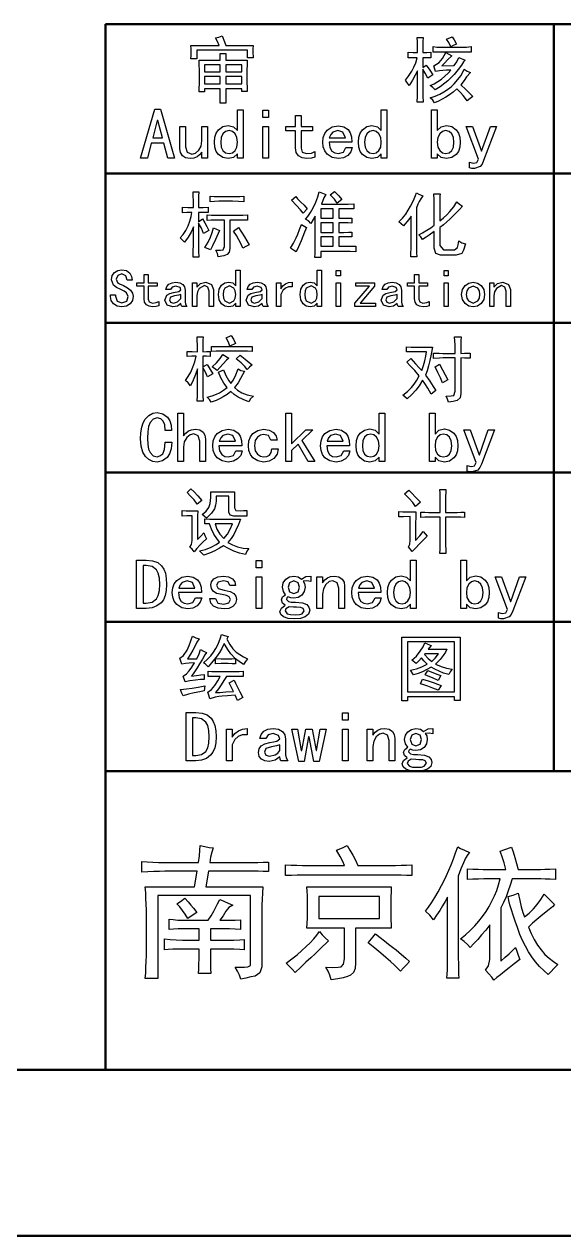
# Model space of a CAD drawing. Extents: x 0 to 1189, y 0 to 841.
# Drawn here: x 904 to 936.5, y -0.1 to 72.9 of the extents above; entities that cross this region are included whole.
import ezdxf

# ---------------------------------------------------------------- set-up
doc = ezdxf.new("R2010")
doc.units = 0

msp = doc.modelspace()

# ---------------------------------------------------------------- linework, layer by layer
at = {"color": 7, "lineweight": 50}
for p, q in [((1178.931, 72.903), (908.931, 72.903)), ((908.931, 9.903), (908.931, 72.903)), ((935.933, 72.903), (935.933, 27.903)), ((1010.933, 63.903), (908.931, 63.903)), ((1178.931, 54.903), (908.931, 54.903)), ((1010.933, 45.903), (908.931, 45.903)), ((1100.931, 36.903), (908.931, 36.903)), ((1010.933, 27.903), (908.931, 27.903)), ((1178.931, 9.903), (29.931, 9.903)), ((908.931, 9.903), (1178.931, 9.903)), ((1188.931, -0.097), (-0.069, -0.097))]:
    msp.add_line(p, q, dxfattribs=at)
at = {"color": 7, "lineweight": 25}
for points in [[(915.943, 72.201), (916.083, 71.843), (916.164, 71.621), (917.818, 71.621), (917.805, 71.425), (917.801, 71.246), (917.818, 70.888), (917.477, 70.888), (917.477, 71.332), (914.426, 71.332), (914.426, 70.82), (914.068, 70.82), (914.08, 71.021), (914.085, 71.212), (914.08, 71.417), (914.068, 71.621), (915.772, 71.621), (915.674, 71.864), (915.551, 72.082), (915.742, 72.129)], [(927.72, 71.57), (927.715, 71.847), (927.703, 72.099), (928.061, 72.099), (928.048, 71.864), (928.044, 71.57), (928.044, 71.195), (928.274, 71.2), (928.521, 71.212), (928.521, 70.871), (928.274, 70.884), (928.044, 70.888), (928.044, 70.292), (928.248, 70.445), (928.457, 70.126), (928.64, 69.849), (928.35, 69.661), (928.188, 69.947), (928.044, 70.19), (928.044, 68.928), (928.048, 68.57), (928.061, 68.212), (927.703, 68.212), (927.724, 68.579), (927.72, 68.928), (927.72, 70.104), (927.587, 69.824), (927.417, 69.529), (927.208, 69.218), (927.085, 69.41), (926.987, 69.542), (927.179, 69.768), (927.379, 70.07), (927.506, 70.313), (927.614, 70.585), (927.703, 70.888), (927.438, 70.884), (927.157, 70.871), (927.157, 71.212), (927.451, 71.2), (927.72, 71.195)], [(928.964, 71.229), (928.657, 71.212), (928.657, 71.553), (928.883, 71.528), (929.117, 71.519), (930.396, 71.519), (930.673, 71.528), (930.958, 71.553), (930.958, 71.212), (930.673, 71.225), (930.396, 71.229)], [(929.816, 72.15), (929.931, 71.954), (930.072, 71.707), (929.859, 71.613), (929.731, 71.536), (929.607, 71.796), (929.475, 71.996)], [(915.84, 70.735), (915.836, 70.923), (915.823, 71.144), (916.181, 71.144), (916.169, 70.931), (916.164, 70.735), (917.46, 70.735), (917.45, 70.468), (917.445, 70.144), (917.443, 69.763), (917.445, 69.396), (917.45, 69.089), (917.46, 68.843), (917.136, 68.843), (917.136, 69.013), (916.164, 69.013), (916.166, 68.69), (916.172, 68.4), (916.181, 68.144), (915.823, 68.144), (915.833, 68.4), (915.839, 68.69), (915.84, 69.013), (914.886, 69.013), (914.886, 68.826), (914.562, 68.826), (914.571, 69.04), (914.577, 69.341), (914.579, 69.729), (914.577, 70.129), (914.571, 70.464), (914.562, 70.735)], [(928.708, 70.394), (929.015, 70.59), (929.22, 70.839), (929.424, 71.195), (929.782, 70.991), (929.518, 70.752), (929.371, 70.586), (929.186, 70.394), (929.936, 70.411), (930.089, 70.646), (930.208, 70.906), (930.6, 70.735), (930.498, 70.637), (930.362, 70.445), (930.174, 70.185), (929.919, 69.883), (929.727, 69.679), (929.54, 69.5), (929.356, 69.346), (929.075, 69.139), (928.777, 68.945), (928.644, 69.082), (928.487, 69.218), (928.722, 69.321), (928.949, 69.449), (929.169, 69.602), (929.375, 69.771), (929.562, 69.95), (929.731, 70.138), (929.475, 70.134), (929.254, 70.121), (929.041, 70.096), (928.811, 70.053)], [(915.84, 70.036), (915.84, 70.462), (914.886, 70.462), (914.886, 70.036)], [(917.136, 70.036), (917.136, 70.462), (916.164, 70.462), (916.164, 70.036)], [(930.907, 69.985), (930.677, 69.729), (930.526, 69.516), (930.328, 69.252), (930.628, 68.975), (930.848, 68.758), (931.044, 68.553), (930.886, 68.434), (930.72, 68.281), (930.607, 68.438), (930.473, 68.604), (930.304, 68.792), (930.089, 69.013), (929.859, 68.811), (929.646, 68.647), (929.435, 68.508), (929.211, 68.383), (928.979, 68.268), (928.742, 68.161), (928.636, 68.323), (928.487, 68.468), (928.782, 68.568), (929.055, 68.688), (929.305, 68.826), (929.532, 68.978), (929.737, 69.14), (929.919, 69.312), (930.147, 69.565), (930.319, 69.798), (930.445, 70.006), (930.532, 70.19), (930.711, 70.079)], [(915.84, 69.303), (915.84, 69.746), (914.886, 69.746), (914.886, 69.303)], [(917.136, 69.303), (917.136, 69.746), (916.164, 69.746), (916.164, 69.303)], [(913.08, 64.838), (912.67, 64.838), (912.432, 65.741), (911.682, 65.741), (911.443, 64.838), (911.034, 64.838), (911.886, 67.786), (912.227, 67.786)], [(917.213, 64.838), (916.872, 64.838), (916.872, 65.093), (916.633, 64.872), (916.309, 64.804), (915.994, 64.865), (915.73, 65.051), (915.597, 65.243), (915.518, 65.49), (915.491, 65.792), (915.518, 66.095), (915.597, 66.345), (915.73, 66.542), (915.994, 66.734), (916.309, 66.798), (916.633, 66.721), (916.872, 66.491), (916.872, 67.752), (917.213, 67.752)], [(918.745, 67.292), (918.405, 67.292), (918.405, 67.735), (918.745, 67.735)], [(921.537, 64.889), (921.341, 64.829), (921.043, 64.804), (920.766, 64.846), (920.548, 64.974), (920.408, 65.179), (920.361, 65.451), (920.361, 66.474), (919.781, 66.474), (919.781, 66.747), (920.361, 66.747), (920.361, 67.411), (920.702, 67.411), (920.702, 66.747), (921.4, 66.747), (921.4, 66.474), (920.702, 66.474), (920.702, 65.434), (920.77, 65.204), (921.025, 65.11), (921.332, 65.144), (921.537, 65.23)], [(925.879, 64.838), (925.538, 64.838), (925.538, 65.093), (925.299, 64.872), (924.975, 64.804), (924.66, 64.865), (924.396, 65.051), (924.263, 65.243), (924.184, 65.49), (924.157, 65.792), (924.184, 66.095), (924.263, 66.345), (924.396, 66.542), (924.66, 66.734), (924.975, 66.798), (925.299, 66.721), (925.538, 66.491), (925.538, 67.752), (925.879, 67.752)], [(930.292, 65.792), (930.266, 65.49), (930.186, 65.243), (930.053, 65.051), (929.789, 64.865), (929.474, 64.804), (929.15, 64.872), (928.911, 65.093), (928.911, 64.838), (928.57, 64.838), (928.57, 67.752), (928.911, 67.752), (928.911, 66.491), (929.15, 66.721), (929.474, 66.798), (929.789, 66.734), (930.053, 66.542), (930.186, 66.345), (930.266, 66.095)], [(912.347, 66.065), (912.074, 67.105), (912.04, 67.105), (911.767, 66.065)], [(915.076, 64.838), (914.735, 64.838), (914.735, 65.196), (914.592, 65.029), (914.437, 64.906), (914.251, 64.829), (914.019, 64.804), (913.751, 64.846), (913.559, 64.974), (913.444, 65.166), (913.405, 65.4), (913.405, 66.747), (913.746, 66.747), (913.746, 65.519), (913.849, 65.196), (914.121, 65.076), (914.337, 65.134), (914.539, 65.306), (914.686, 65.564), (914.735, 65.877), (914.735, 66.747), (915.076, 66.747)], [(916.872, 65.792), (916.836, 66.082), (916.727, 66.304), (916.567, 66.444), (916.378, 66.491), (916.154, 66.444), (915.994, 66.304), (915.898, 66.082), (915.866, 65.792), (915.898, 65.505), (915.994, 65.289), (916.154, 65.155), (916.378, 65.11), (916.567, 65.155), (916.727, 65.289), (916.836, 65.505)], [(918.745, 64.838), (918.405, 64.838), (918.405, 66.747), (918.745, 66.747)], [(923.785, 65.485), (923.7, 65.208), (923.513, 64.991), (923.253, 64.85), (922.95, 64.804), (922.577, 64.87), (922.277, 65.068), (922.13, 65.266), (922.042, 65.507), (922.013, 65.792), (922.042, 66.077), (922.13, 66.319), (922.277, 66.517), (922.577, 66.715), (922.95, 66.781), (923.276, 66.723), (923.538, 66.551), (923.666, 66.364), (923.743, 66.111), (923.768, 65.792), (922.388, 65.792), (922.428, 65.473), (922.55, 65.264), (922.731, 65.149), (922.95, 65.11), (923.257, 65.204), (923.41, 65.485)], [(923.376, 66.065), (923.223, 66.397), (922.916, 66.491), (922.609, 66.397), (922.49, 66.267), (922.405, 66.065)], [(925.538, 65.792), (925.502, 66.082), (925.393, 66.304), (925.233, 66.444), (925.043, 66.491), (924.82, 66.444), (924.66, 66.304), (924.564, 66.082), (924.532, 65.792), (924.564, 65.505), (924.66, 65.289), (924.82, 65.155), (925.043, 65.11), (925.233, 65.155), (925.393, 65.289), (925.502, 65.505)], [(929.917, 65.792), (929.885, 66.082), (929.789, 66.304), (929.629, 66.444), (929.406, 66.491), (929.216, 66.444), (929.056, 66.304), (928.948, 66.082), (928.911, 65.792), (928.948, 65.505), (929.056, 65.289), (929.216, 65.155), (929.406, 65.11), (929.629, 65.155), (929.789, 65.289), (929.885, 65.505)], [(932.487, 66.747), (931.703, 64.684), (931.618, 64.475), (931.499, 64.326), (931.158, 64.207), (930.996, 64.215), (930.851, 64.258), (930.851, 64.599), (930.987, 64.548), (931.107, 64.531), (931.294, 64.573), (931.397, 64.769), (930.647, 66.747), (931.022, 66.747), (931.567, 65.247), (931.584, 65.247), (932.112, 66.747)], [(914.214, 62.266), (914.209, 62.535), (914.197, 62.795), (914.537, 62.795), (914.525, 62.543), (914.52, 62.266), (914.52, 61.857), (914.802, 61.861), (915.1, 61.874), (915.1, 61.55), (914.802, 61.563), (914.52, 61.567), (914.52, 60.988), (914.759, 61.175), (914.901, 60.939), (915.032, 60.706), (915.151, 60.477), (914.827, 60.289), (914.699, 60.617), (914.52, 60.92), (914.52, 59.59), (914.525, 59.232), (914.537, 58.874), (914.197, 58.874), (914.209, 59.241), (914.214, 59.59), (914.214, 60.698), (914.079, 60.384), (913.903, 60.077), (913.685, 59.778), (913.43, 60.033), (913.61, 60.243), (913.767, 60.484), (913.898, 60.758), (914.003, 61.041), (914.08, 61.311), (914.128, 61.567), (913.826, 61.559), (913.566, 61.533), (913.566, 61.874), (913.89, 61.861), (914.214, 61.857)], [(920.975, 61.158), (921.117, 61.318), (921.271, 61.549), (921.435, 61.849), (921.589, 62.177), (921.708, 62.493), (921.793, 62.795), (921.989, 62.714), (922.202, 62.641), (922.083, 62.437), (921.93, 62.062), (923.174, 62.062), (923.549, 62.066), (923.89, 62.079), (923.89, 61.772), (923.541, 61.785), (923.174, 61.789), (922.97, 61.789), (922.97, 61.209), (923.278, 61.211), (923.545, 61.217), (923.771, 61.227), (923.771, 60.92), (923.545, 60.929), (923.278, 60.935), (922.97, 60.937), (922.97, 60.357), (923.286, 60.359), (923.553, 60.365), (923.771, 60.374), (923.771, 60.084), (923.553, 60.094), (923.286, 60.1), (922.97, 60.102), (922.97, 59.522), (923.403, 59.524), (923.75, 59.53), (924.009, 59.539), (924.009, 59.198), (923.664, 59.211), (923.276, 59.215), (921.896, 59.215), (921.896, 58.857), (921.538, 58.857), (921.547, 59.09), (921.553, 59.38), (921.555, 59.727), (921.555, 61.346), (921.44, 61.141), (921.299, 60.903), (921.15, 61.052)], [(922.714, 62.829), (922.978, 62.56), (923.157, 62.334), (922.884, 62.13), (922.718, 62.356), (922.458, 62.624)], [(916.685, 62.522), (917.009, 62.526), (917.265, 62.539), (917.265, 62.198), (916.932, 62.224), (916.583, 62.232), (915.748, 62.232), (915.479, 62.224), (915.219, 62.198), (915.219, 62.539), (915.471, 62.526), (915.748, 62.522)], [(920.379, 62.522), (920.496, 62.392), (920.677, 62.207), (920.884, 61.996), (921.077, 61.789), (920.822, 61.516), (920.661, 61.725), (920.428, 61.986), (920.123, 62.3)], [(928.046, 62.573), (927.914, 62.384), (927.824, 62.224), (927.747, 62.055), (927.654, 61.84), (927.654, 59.727), (927.656, 59.406), (927.661, 59.128), (927.671, 58.891), (927.313, 58.891), (927.322, 59.111), (927.328, 59.384), (927.33, 59.709), (927.33, 61.346), (927.187, 61.146), (927.066, 60.988), (926.87, 60.749), (926.597, 60.988), (926.818, 61.216), (927.006, 61.457), (927.166, 61.7), (927.304, 61.934), (927.421, 62.162), (927.517, 62.386), (927.594, 62.586), (927.654, 62.744), (927.803, 62.658)], [(929.085, 62.692), (929.073, 62.543), (929.068, 62.266), (929.068, 61.056), (929.279, 61.24), (929.477, 61.427), (929.665, 61.619), (929.908, 61.908), (930.091, 62.198), (930.245, 62.066), (930.432, 61.942), (930.249, 61.744), (929.972, 61.457), (929.684, 61.171), (929.469, 60.979), (929.279, 60.824), (929.068, 60.647), (929.068, 59.573), (929.29, 59.3), (929.955, 59.3), (930.134, 59.445), (930.174, 59.609), (930.21, 59.846), (930.385, 59.735), (930.602, 59.675), (930.496, 59.292), (930.381, 59.096), (930.057, 58.994), (929.102, 58.994), (928.83, 59.096), (928.727, 59.403), (928.727, 60.408), (928.429, 60.187), (928.24, 60.063), (928.029, 59.931), (927.918, 60.089), (927.79, 60.221), (928.022, 60.338), (928.276, 60.485), (928.521, 60.645), (928.727, 60.8), (928.727, 62.334), (928.71, 62.692)], [(916.873, 61.397), (917.192, 61.401), (917.469, 61.414), (917.469, 61.09), (917.209, 61.103), (916.941, 61.107), (916.412, 61.107), (916.412, 59.386), (916.374, 59.16), (916.259, 59.028), (916.046, 58.951), (915.714, 58.891), (915.662, 59.092), (915.577, 59.283), (915.854, 59.29), (916.003, 59.309), (916.089, 59.505), (916.089, 61.107), (915.662, 61.107), (915.296, 61.099), (915.049, 61.073), (915.049, 61.414), (915.313, 61.401), (915.662, 61.397)], [(922.629, 61.209), (922.629, 61.789), (921.896, 61.789), (921.896, 61.209)], [(915.799, 60.477), (915.701, 60.289), (915.543, 59.931), (915.377, 59.552), (915.253, 59.3), (914.912, 59.454), (915.106, 59.78), (915.245, 60.076), (915.345, 60.355), (915.424, 60.63), (915.611, 60.549)], [(916.941, 60.647), (917.121, 60.365), (917.286, 60.097), (917.436, 59.845), (917.572, 59.607), (917.384, 59.513), (917.197, 59.403), (917.091, 59.653), (916.962, 59.91), (916.81, 60.173), (916.634, 60.442)], [(921.026, 60.664), (920.915, 60.384), (920.807, 60.111), (920.702, 59.846), (920.553, 59.484), (920.413, 59.181), (920.251, 59.296), (920.072, 59.403), (920.251, 59.712), (920.413, 60.025), (920.515, 60.255), (920.617, 60.525), (920.72, 60.834)], [(922.629, 60.357), (922.629, 60.937), (921.896, 60.937), (921.896, 60.357)], [(922.629, 59.522), (922.629, 60.102), (921.896, 60.102), (921.896, 59.522)], [(910.591, 56.513), (910.545, 56.25), (910.406, 56.047), (910.187, 55.917), (909.901, 55.874), (909.616, 55.919), (909.402, 56.053), (909.268, 56.254), (909.223, 56.5), (909.223, 56.59), (909.517, 56.59), (909.517, 56.513), (909.632, 56.219), (909.901, 56.117), (910.201, 56.226), (910.297, 56.488), (910.182, 56.724), (910.041, 56.828), (909.849, 56.922), (909.586, 57.044), (909.408, 57.178), (909.274, 57.51), (909.32, 57.753), (909.46, 57.945), (909.662, 58.07), (909.901, 58.111), (910.187, 58.062), (910.38, 57.913), (910.49, 57.707), (910.527, 57.485), (910.233, 57.485), (910.156, 57.74), (909.901, 57.856), (909.658, 57.772), (909.568, 57.549), (909.638, 57.351), (909.765, 57.259), (910.003, 57.152), (910.252, 57.026), (910.438, 56.878), (910.553, 56.707)], [(912.128, 55.938), (911.981, 55.893), (911.757, 55.874), (911.55, 55.906), (911.387, 56.002), (911.281, 56.155), (911.246, 56.36), (911.246, 57.127), (910.811, 57.127), (910.811, 57.331), (911.246, 57.331), (911.246, 57.83), (911.502, 57.83), (911.502, 57.331), (912.026, 57.331), (912.026, 57.127), (911.502, 57.127), (911.502, 56.347), (911.553, 56.174), (911.745, 56.104), (911.975, 56.13), (912.128, 56.194)], [(917.025, 55.9), (916.77, 55.9), (916.77, 56.091), (916.591, 55.925), (916.348, 55.874), (916.111, 55.92), (915.913, 56.059), (915.779, 56.291), (915.734, 56.615), (915.779, 56.941), (915.913, 57.178), (916.111, 57.322), (916.348, 57.37), (916.591, 57.312), (916.77, 57.14), (916.77, 58.086), (917.025, 58.086)], [(921.933, 55.9), (921.677, 55.9), (921.677, 56.091), (921.498, 55.925), (921.255, 55.874), (921.019, 55.92), (920.821, 56.059), (920.687, 56.291), (920.642, 56.615), (920.687, 56.941), (920.821, 57.178), (921.019, 57.322), (921.255, 57.37), (921.498, 57.312), (921.677, 57.14), (921.677, 58.086), (921.933, 58.086)], [(923.083, 57.74), (922.827, 57.74), (922.827, 58.073), (923.083, 58.073)], [(928.425, 55.938), (928.278, 55.893), (928.055, 55.874), (927.847, 55.906), (927.684, 56.002), (927.578, 56.155), (927.543, 56.36), (927.543, 57.127), (927.108, 57.127), (927.108, 57.331), (927.543, 57.331), (927.543, 57.83), (927.799, 57.83), (927.799, 57.331), (928.323, 57.331), (928.323, 57.127), (927.799, 57.127), (927.799, 56.347), (927.85, 56.174), (928.042, 56.104), (928.272, 56.13), (928.425, 56.194)], [(929.575, 57.74), (929.319, 57.74), (929.319, 58.073), (929.575, 58.073)], [(913.827, 55.9), (913.521, 55.9), (913.482, 55.97), (913.469, 56.079), (913.252, 55.925), (912.984, 55.874), (912.638, 55.976), (912.498, 56.27), (912.626, 56.577), (912.789, 56.673), (913.022, 56.731), (913.335, 56.794), (913.469, 56.897), (913.412, 57.05), (913.163, 57.127), (912.939, 57.069), (912.843, 56.91), (912.562, 56.91), (912.621, 57.093), (912.747, 57.236), (912.931, 57.327), (913.163, 57.357), (913.409, 57.325), (913.584, 57.229), (913.69, 57.076), (913.725, 56.871), (913.725, 56.168), (913.751, 56.027)], [(915.423, 55.9), (915.167, 55.9), (915.167, 56.82), (915.09, 57.063), (914.886, 57.152), (914.573, 56.98), (914.462, 56.786), (914.426, 56.552), (914.426, 55.9), (914.17, 55.9), (914.17, 57.331), (914.426, 57.331), (914.426, 57.063), (914.649, 57.28), (914.963, 57.357), (915.308, 57.229), (915.423, 56.91)], [(916.77, 56.615), (916.743, 56.833), (916.661, 56.999), (916.399, 57.14), (916.111, 56.999), (916.039, 56.833), (916.015, 56.615), (916.039, 56.4), (916.111, 56.238), (916.399, 56.104), (916.661, 56.238), (916.743, 56.4)], [(918.725, 55.9), (918.418, 55.9), (918.38, 55.97), (918.367, 56.079), (918.149, 55.925), (917.881, 55.874), (917.536, 55.976), (917.395, 56.27), (917.523, 56.577), (917.686, 56.673), (917.919, 56.731), (918.232, 56.794), (918.367, 56.897), (918.309, 57.05), (918.06, 57.127), (917.836, 57.069), (917.74, 56.91), (917.459, 56.91), (917.518, 57.093), (917.644, 57.236), (917.828, 57.327), (918.06, 57.357), (918.306, 57.325), (918.482, 57.229), (918.587, 57.076), (918.622, 56.871), (918.622, 56.168), (918.648, 56.027)], [(920.167, 57.076), (919.943, 57.077), (919.758, 57.005), (919.604, 56.857), (919.476, 56.628), (919.476, 55.9), (919.221, 55.9), (919.221, 57.331), (919.476, 57.331), (919.476, 56.961), (919.606, 57.138), (919.764, 57.261), (919.951, 57.333), (920.167, 57.357)], [(921.677, 56.615), (921.65, 56.833), (921.569, 56.999), (921.307, 57.14), (921.019, 56.999), (920.947, 56.833), (920.923, 56.615), (920.947, 56.4), (921.019, 56.238), (921.307, 56.104), (921.569, 56.238), (921.65, 56.4)], [(923.083, 55.9), (922.827, 55.9), (922.827, 57.331), (923.083, 57.331)], [(925.189, 55.9), (923.949, 55.9), (923.949, 56.104), (924.818, 57.127), (924, 57.127), (924, 57.331), (925.125, 57.331), (925.125, 57.127), (924.256, 56.104), (925.189, 56.104)], [(926.855, 55.9), (926.549, 55.9), (926.51, 55.97), (926.497, 56.079), (926.28, 55.925), (926.012, 55.874), (925.666, 55.976), (925.526, 56.27), (925.654, 56.577), (925.817, 56.673), (926.05, 56.731), (926.363, 56.794), (926.497, 56.897), (926.44, 57.05), (926.191, 57.127), (925.967, 57.069), (925.871, 56.91), (925.59, 56.91), (925.649, 57.093), (925.775, 57.236), (925.959, 57.327), (926.191, 57.357), (926.437, 57.325), (926.612, 57.229), (926.718, 57.076), (926.753, 56.871), (926.753, 56.168), (926.779, 56.027)], [(929.575, 55.9), (929.319, 55.9), (929.319, 57.331), (929.575, 57.331)], [(931.758, 56.615), (931.707, 56.315), (931.553, 56.079), (931.33, 55.925), (931.067, 55.874), (930.805, 55.925), (930.582, 56.079), (930.428, 56.315), (930.377, 56.615), (930.428, 56.916), (930.582, 57.152), (930.805, 57.306), (931.067, 57.357), (931.33, 57.306), (931.553, 57.152), (931.707, 56.916)], [(931.477, 56.615), (931.445, 56.839), (931.349, 56.999), (931.067, 57.127), (930.786, 56.999), (930.69, 56.839), (930.658, 56.615), (930.69, 56.392), (930.786, 56.232), (931.067, 56.104), (931.349, 56.232), (931.445, 56.392)], [(933.321, 55.9), (933.065, 55.9), (933.065, 56.82), (932.988, 57.063), (932.784, 57.152), (932.47, 56.98), (932.36, 56.786), (932.323, 56.552), (932.323, 55.9), (932.068, 55.9), (932.068, 57.331), (932.323, 57.331), (932.323, 57.063), (932.547, 57.28), (932.86, 57.357), (933.205, 57.229), (933.321, 56.91)], [(913.469, 56.373), (913.469, 56.628), (913.322, 56.584), (913.086, 56.539), (912.837, 56.449), (912.779, 56.296), (912.837, 56.162), (913.009, 56.104), (913.258, 56.168)], [(918.367, 56.373), (918.367, 56.628), (918.22, 56.584), (917.983, 56.539), (917.734, 56.449), (917.676, 56.296), (917.734, 56.162), (917.906, 56.104), (918.156, 56.168)], [(926.497, 56.373), (926.497, 56.628), (926.35, 56.584), (926.114, 56.539), (925.865, 56.449), (925.807, 56.296), (925.865, 56.162), (926.037, 56.104), (926.286, 56.168)], [(914.46, 53.172), (914.458, 53.566), (914.453, 53.861), (914.443, 54.058), (914.801, 54.058), (914.792, 53.861), (914.786, 53.566), (914.784, 53.172), (914.997, 53.176), (915.227, 53.189), (915.227, 52.882), (915.006, 52.895), (914.784, 52.899), (914.784, 52.251), (915.04, 52.405), (915.219, 52.102), (915.381, 51.842), (915.057, 51.655), (914.938, 51.932), (914.784, 52.217), (914.784, 50.888), (914.788, 50.542), (914.801, 50.189), (914.443, 50.189), (914.456, 50.542), (914.46, 50.888), (914.46, 52.149), (914.345, 51.806), (914.203, 51.46), (914.034, 51.109), (913.893, 51.292), (913.744, 51.433), (913.912, 51.677), (914.061, 51.946), (914.19, 52.239), (914.301, 52.557), (914.392, 52.899), (914.128, 52.895), (913.847, 52.882), (913.847, 53.189), (914.145, 53.176)], [(916.489, 54.143), (916.625, 53.93), (916.761, 53.666), (916.42, 53.513), (916.339, 53.747), (916.199, 54.007)], [(928.688, 53.086), (929.033, 53.074), (929.25, 53.069), (929.983, 53.069), (929.983, 53.581), (929.975, 53.811), (929.949, 54.058), (930.341, 54.058), (930.328, 53.828), (930.324, 53.547), (930.324, 53.069), (930.55, 53.074), (930.887, 53.086), (930.887, 52.78), (930.55, 52.792), (930.324, 52.797), (930.324, 50.649), (930.279, 50.385), (930.111, 50.24), (929.866, 50.167), (929.591, 50.121), (929.527, 50.317), (929.438, 50.496), (929.742, 50.506), (929.906, 50.538), (929.983, 50.785), (929.983, 52.797), (929.267, 52.797), (929.046, 52.788), (928.688, 52.763)], [(917.119, 53.478), (917.452, 53.483), (917.767, 53.495), (917.767, 53.189), (917.469, 53.201), (917.119, 53.206), (915.909, 53.206), (915.589, 53.201), (915.312, 53.189), (915.312, 53.495), (915.589, 53.483), (915.909, 53.478)], [(927.051, 53.461), (927.328, 53.449), (927.648, 53.444), (928.62, 53.444), (928.548, 53.028), (928.47, 52.651), (928.384, 52.313), (928.292, 52.015), (928.193, 51.757), (928.453, 51.389), (928.663, 51.083), (928.824, 50.836), (928.551, 50.615), (928.334, 50.98), (928.157, 51.259), (928.023, 51.45), (927.818, 51.122), (927.614, 50.853), (927.384, 50.602), (927.103, 50.325), (926.83, 50.547), (927.107, 50.768), (927.358, 51.024), (927.515, 51.223), (927.669, 51.456), (927.818, 51.723), (927.553, 52.033), (927.303, 52.306), (927.068, 52.541), (927.307, 52.763), (927.601, 52.439), (927.822, 52.194), (927.972, 52.03), (928.073, 52.331), (928.155, 52.622), (928.218, 52.902), (928.262, 53.172), (927.648, 53.172), (927.328, 53.167), (927.051, 53.155)], [(916.352, 52.78), (916.207, 52.654), (916.011, 52.447), (915.811, 52.223), (915.653, 52.047), (915.347, 52.251), (915.616, 52.509), (915.831, 52.759), (915.994, 53.001)], [(917.034, 52.967), (917.343, 52.719), (917.587, 52.52), (917.767, 52.371), (917.605, 52.234), (917.46, 52.098), (917.311, 52.276), (917.089, 52.492), (916.795, 52.745)], [(916.028, 52.081), (916.176, 51.73), (916.324, 51.452), (916.472, 51.246), (916.634, 51.473), (916.782, 51.768), (916.915, 52.132), (917.085, 52.047), (917.29, 51.995), (917.173, 51.782), (917.06, 51.552), (916.913, 51.297), (916.693, 51.007), (916.881, 50.845), (917.136, 50.7), (917.456, 50.581), (917.835, 50.496), (917.656, 50.325), (917.562, 50.155), (917.224, 50.282), (916.923, 50.427), (916.67, 50.589), (916.472, 50.768), (916.246, 50.594), (916.011, 50.444), (915.826, 50.348), (915.587, 50.24), (915.295, 50.121), (915.18, 50.291), (915.04, 50.427), (915.351, 50.518), (915.604, 50.609), (915.798, 50.7), (916.035, 50.845), (916.25, 51.007), (916.049, 51.285), (915.879, 51.598), (915.739, 51.944)], [(929.046, 52.422), (929.229, 52.088), (929.394, 51.77), (929.54, 51.467), (929.216, 51.297), (929.099, 51.607), (928.951, 51.925), (928.773, 52.251)], [(912.912, 47.714), (912.874, 47.323), (912.783, 47.017), (912.639, 46.793), (912.358, 46.589), (912.025, 46.52), (911.766, 46.557), (911.533, 46.668), (911.327, 46.853), (911.166, 47.119), (911.069, 47.474), (911.037, 47.918), (911.054, 48.293), (911.107, 48.617), (911.195, 48.89), (911.318, 49.111), (911.523, 49.329), (911.765, 49.46), (912.042, 49.503), (912.385, 49.433), (912.665, 49.222), (912.8, 49.009), (912.877, 48.745), (912.895, 48.429), (912.52, 48.429), (912.49, 48.758), (912.4, 48.992), (912.251, 49.133), (912.042, 49.179), (911.797, 49.109), (911.608, 48.898), (911.518, 48.668), (911.464, 48.353), (911.446, 47.952), (911.464, 47.584), (911.518, 47.297), (911.608, 47.091), (911.793, 46.906), (912.025, 46.844), (912.204, 46.889), (912.366, 47.023), (912.481, 47.285), (912.52, 47.714)], [(914.952, 46.554), (914.611, 46.554), (914.611, 47.782), (914.509, 48.106), (914.236, 48.225), (914.021, 48.167), (913.818, 47.995), (913.671, 47.737), (913.622, 47.424), (913.622, 46.554), (913.281, 46.554), (913.281, 49.469), (913.622, 49.469), (913.622, 48.106), (913.765, 48.272), (913.921, 48.395), (914.106, 48.472), (914.338, 48.498), (914.607, 48.455), (914.798, 48.327), (914.913, 48.135), (914.952, 47.901)], [(921.531, 46.554), (921.139, 46.554), (920.525, 47.594), (920.133, 47.219), (920.133, 46.554), (919.792, 46.554), (919.792, 49.469), (920.133, 49.469), (920.133, 47.611), (920.985, 48.464), (921.411, 48.464), (920.747, 47.816)], [(925.742, 46.554), (925.401, 46.554), (925.401, 46.81), (925.162, 46.589), (924.838, 46.52), (924.523, 46.582), (924.259, 46.768), (924.126, 46.96), (924.046, 47.207), (924.02, 47.509), (924.046, 47.812), (924.126, 48.062), (924.259, 48.259), (924.523, 48.451), (924.838, 48.515), (925.162, 48.438), (925.401, 48.208), (925.401, 49.469), (925.742, 49.469)], [(930.155, 47.509), (930.128, 47.207), (930.049, 46.96), (929.916, 46.768), (929.652, 46.582), (929.337, 46.52), (929.013, 46.589), (928.774, 46.81), (928.774, 46.554), (928.433, 46.554), (928.433, 49.469), (928.774, 49.469), (928.774, 48.208), (929.013, 48.438), (929.337, 48.515), (929.652, 48.451), (929.916, 48.259), (930.049, 48.062), (930.128, 47.812)], [(917.157, 47.202), (917.072, 46.925), (916.884, 46.708), (916.624, 46.567), (916.322, 46.52), (915.949, 46.586), (915.648, 46.785), (915.501, 46.982), (915.413, 47.224), (915.384, 47.509), (915.413, 47.794), (915.501, 48.036), (915.648, 48.233), (915.949, 48.432), (916.322, 48.498), (916.648, 48.44), (916.91, 48.268), (917.037, 48.081), (917.114, 47.828), (917.14, 47.509), (915.759, 47.509), (915.799, 47.189), (915.921, 46.981), (916.102, 46.866), (916.322, 46.827), (916.628, 46.921), (916.782, 47.202)], [(916.748, 47.782), (916.594, 48.114), (916.287, 48.208), (915.981, 48.114), (915.861, 47.984), (915.776, 47.782)], [(919.318, 47.322), (919.256, 46.998), (919.071, 46.742), (918.792, 46.576), (918.449, 46.52), (918.099, 46.586), (917.801, 46.785), (917.65, 46.982), (917.559, 47.224), (917.528, 47.509), (917.559, 47.794), (917.65, 48.036), (917.801, 48.233), (918.099, 48.432), (918.449, 48.498), (918.785, 48.449), (919.045, 48.302), (919.212, 48.086), (919.267, 47.833), (918.892, 47.833), (918.747, 48.114), (918.449, 48.191), (918.253, 48.15), (918.074, 48.029), (917.946, 47.818), (917.903, 47.509), (917.946, 47.2), (918.074, 46.989), (918.253, 46.868), (918.449, 46.827), (918.649, 46.857), (918.807, 46.947), (918.909, 47.1), (918.943, 47.322)], [(923.648, 47.202), (923.563, 46.925), (923.376, 46.708), (923.116, 46.567), (922.813, 46.52), (922.44, 46.586), (922.14, 46.785), (921.993, 46.982), (921.905, 47.224), (921.876, 47.509), (921.905, 47.794), (921.993, 48.036), (922.14, 48.233), (922.44, 48.432), (922.813, 48.498), (923.139, 48.44), (923.401, 48.268), (923.529, 48.081), (923.606, 47.828), (923.631, 47.509), (922.251, 47.509), (922.291, 47.189), (922.413, 46.981), (922.594, 46.866), (922.813, 46.827), (923.12, 46.921), (923.273, 47.202)], [(923.239, 47.782), (923.086, 48.114), (922.779, 48.208), (922.472, 48.114), (922.353, 47.984), (922.268, 47.782)], [(925.401, 47.509), (925.364, 47.799), (925.256, 48.02), (925.096, 48.161), (924.906, 48.208), (924.683, 48.161), (924.523, 48.02), (924.427, 47.799), (924.395, 47.509), (924.427, 47.221), (924.523, 47.006), (924.683, 46.872), (924.906, 46.827), (925.096, 46.872), (925.256, 47.006), (925.364, 47.221)], [(929.78, 47.509), (929.748, 47.799), (929.652, 48.02), (929.492, 48.161), (929.269, 48.208), (929.079, 48.161), (928.919, 48.02), (928.81, 47.799), (928.774, 47.509), (928.81, 47.221), (928.919, 47.006), (929.079, 46.872), (929.269, 46.827), (929.492, 46.872), (929.652, 47.006), (929.748, 47.221)], [(932.35, 48.464), (931.566, 46.401), (931.481, 46.192), (931.362, 46.043), (931.021, 45.924), (930.859, 45.932), (930.714, 45.975), (930.714, 46.316), (930.85, 46.265), (930.97, 46.248), (931.157, 46.29), (931.26, 46.486), (930.51, 48.464), (930.885, 48.464), (931.43, 46.964), (931.447, 46.964), (931.975, 48.464)], [(914.061, 44.906), (914.256, 44.73), (914.477, 44.497), (914.726, 44.207), (914.453, 43.986), (914.256, 44.237), (914.051, 44.47), (913.839, 44.684)], [(916.652, 43.27), (916.43, 43.329), (916.345, 43.508), (916.345, 44.463), (915.595, 44.463), (915.583, 44.167), (915.546, 43.917), (915.484, 43.713), (915.311, 43.436), (915.015, 43.15), (914.743, 43.355), (914.986, 43.558), (915.148, 43.779), (915.228, 44.02), (915.269, 44.386), (915.271, 44.736), (916.703, 44.736), (916.69, 44.505), (916.686, 44.224), (916.686, 43.764), (916.779, 43.602), (917.044, 43.585), (917.227, 43.596), (917.436, 43.611), (917.436, 43.27)], [(927.197, 44.821), (927.373, 44.643), (927.606, 44.404), (927.896, 44.105), (927.747, 43.973), (927.606, 43.849), (927.434, 44.078), (927.212, 44.334), (926.942, 44.616)], [(929.089, 43.491), (929.089, 44.344), (929.085, 44.646), (929.072, 44.872), (929.43, 44.872), (929.417, 44.663), (929.413, 44.48), (929.413, 43.491), (930.112, 43.491), (930.325, 43.496), (930.555, 43.508), (930.555, 43.184), (930.321, 43.197), (930.129, 43.202), (929.413, 43.202), (929.413, 41.497), (929.417, 41.271), (929.43, 41.003), (929.072, 41.003), (929.085, 41.267), (929.089, 41.48), (929.089, 43.202), (928.425, 43.202), (928.169, 43.197), (927.913, 43.184), (927.913, 43.508), (928.16, 43.496), (928.391, 43.491)], [(914.487, 43.577), (914.474, 43.253), (914.47, 42.895), (914.47, 41.855), (914.674, 42.059), (914.845, 42.264), (914.913, 42.089), (915.015, 41.906), (914.802, 41.706), (914.606, 41.514), (914.427, 41.318), (914.265, 41.105), (914.142, 41.271), (914.01, 41.395), (914.112, 41.561), (914.146, 41.787), (914.146, 43.287), (913.818, 43.282), (913.549, 43.27), (913.549, 43.594), (913.775, 43.581), (914.01, 43.577)], [(914.913, 43.099), (915.203, 43.086), (915.527, 43.082), (917.061, 43.082), (916.939, 42.76), (916.779, 42.409), (916.646, 42.166), (916.484, 41.924), (916.294, 41.684), (916.577, 41.527), (916.882, 41.412), (917.208, 41.339), (917.555, 41.309), (917.436, 41.143), (917.351, 40.952), (916.994, 41.042), (916.656, 41.16), (916.337, 41.306), (916.038, 41.48), (915.795, 41.337), (915.51, 41.182), (915.19, 41.035), (914.845, 40.917), (914.589, 41.173), (914.953, 41.263), (915.297, 41.395), (915.588, 41.548), (915.799, 41.702), (915.62, 41.918), (915.458, 42.175), (915.314, 42.472), (915.186, 42.809), (914.913, 42.809)], [(927.623, 43.525), (927.611, 43.193), (927.606, 42.844), (927.606, 41.804), (927.866, 42.081), (928.067, 42.332), (928.305, 42.059), (927.828, 41.582), (927.611, 41.361), (927.402, 41.139), (927.18, 41.412), (927.266, 41.582), (927.283, 41.821), (927.283, 43.236), (926.882, 43.231), (926.601, 43.219), (926.601, 43.542), (926.831, 43.53), (926.976, 43.525)], [(916.055, 41.923), (916.265, 42.173), (916.441, 42.469), (916.583, 42.809), (915.527, 42.809), (915.638, 42.476), (915.815, 42.181)], [(912.602, 39.151), (912.581, 38.788), (912.518, 38.48), (912.415, 38.229), (912.269, 38.035), (912.022, 37.85), (911.724, 37.74), (911.374, 37.703), (910.795, 37.703), (910.795, 40.617), (911.374, 40.617), (911.758, 40.58), (912.067, 40.466), (912.303, 40.276), (912.434, 40.078), (912.527, 39.825), (912.583, 39.516)], [(912.192, 39.151), (912.17, 39.53), (912.102, 39.826), (911.988, 40.038), (911.732, 40.23), (911.374, 40.294), (911.187, 40.294), (911.187, 38.026), (911.374, 38.026), (911.732, 38.088), (911.988, 38.274), (912.102, 38.481), (912.17, 38.774)], [(918.345, 40.157), (918.004, 40.157), (918.004, 40.6), (918.345, 40.6)], [(927.628, 37.703), (927.287, 37.703), (927.287, 37.958), (927.049, 37.737), (926.725, 37.669), (926.409, 37.73), (926.145, 37.916), (926.013, 38.108), (925.933, 38.355), (925.907, 38.657), (925.933, 38.96), (926.013, 39.21), (926.145, 39.407), (926.409, 39.599), (926.725, 39.663), (927.049, 39.586), (927.287, 39.356), (927.287, 40.617), (927.628, 40.617)], [(932.042, 38.657), (932.015, 38.355), (931.935, 38.108), (931.803, 37.916), (931.539, 37.73), (931.223, 37.669), (930.9, 37.737), (930.661, 37.958), (930.661, 37.703), (930.32, 37.703), (930.32, 40.617), (930.661, 40.617), (930.661, 39.356), (930.9, 39.586), (931.223, 39.663), (931.539, 39.599), (931.803, 39.407), (931.935, 39.21), (932.015, 38.96)], [(914.719, 38.35), (914.634, 38.073), (914.447, 37.856), (914.187, 37.715), (913.884, 37.669), (913.511, 37.735), (913.211, 37.933), (913.064, 38.131), (912.976, 38.372), (912.947, 38.657), (912.976, 38.942), (913.064, 39.184), (913.211, 39.382), (913.511, 39.58), (913.884, 39.646), (914.21, 39.588), (914.472, 39.416), (914.6, 39.229), (914.677, 38.976), (914.702, 38.657), (913.322, 38.657), (913.362, 38.338), (913.483, 38.129), (913.665, 38.014), (913.884, 37.975), (914.191, 38.069), (914.344, 38.35)], [(916.812, 38.231), (916.759, 37.99), (916.599, 37.813), (916.359, 37.705), (916.062, 37.669), (915.7, 37.709), (915.432, 37.83), (915.266, 38.029), (915.21, 38.299), (915.551, 38.299), (915.696, 38.026), (916.045, 37.958), (916.352, 38.035), (916.455, 38.231), (916.369, 38.401), (916.22, 38.478), (915.943, 38.538), (915.613, 38.612), (915.406, 38.734), (915.298, 38.902), (915.261, 39.117), (915.31, 39.311), (915.457, 39.484), (915.698, 39.605), (916.028, 39.646), (916.333, 39.607), (916.565, 39.492), (916.712, 39.313), (916.761, 39.083), (916.42, 39.083), (916.31, 39.296), (916.028, 39.356), (915.713, 39.279), (915.619, 39.1), (915.705, 38.913), (916.062, 38.811), (916.433, 38.723), (916.659, 38.598), (916.774, 38.433)], [(918.345, 37.703), (918.004, 37.703), (918.004, 39.612), (918.345, 39.612)], [(921.29, 39.322), (921.06, 39.365), (920.83, 39.339), (920.915, 39.211), (920.949, 38.981), (920.9, 38.717), (920.753, 38.504), (920.534, 38.363), (920.267, 38.316), (920.088, 38.342), (919.909, 38.401), (919.841, 38.333), (919.824, 38.248), (919.943, 38.12), (920.11, 38.088), (920.37, 38.078), (920.785, 38.044), (921.043, 37.941), (921.177, 37.788), (921.222, 37.6), (921.156, 37.364), (920.958, 37.2), (920.67, 37.104), (920.335, 37.072), (919.935, 37.102), (919.654, 37.191), (919.487, 37.332), (919.432, 37.515), (919.517, 37.72), (919.739, 37.89), (919.577, 38.018), (919.517, 38.214), (919.594, 38.393), (919.773, 38.521), (919.637, 38.725), (919.585, 38.981), (919.634, 39.245), (919.781, 39.458), (920.001, 39.599), (920.267, 39.646), (920.531, 39.603), (920.727, 39.475), (921, 39.62), (921.29, 39.646)], [(923.33, 37.703), (922.989, 37.703), (922.989, 38.93), (922.887, 39.254), (922.614, 39.373), (922.399, 39.316), (922.196, 39.143), (922.049, 38.885), (922, 38.572), (922, 37.703), (921.659, 37.703), (921.659, 39.612), (922, 39.612), (922, 39.254), (922.143, 39.42), (922.299, 39.544), (922.484, 39.62), (922.716, 39.646), (922.985, 39.603), (923.177, 39.475), (923.292, 39.284), (923.33, 39.049)], [(925.535, 38.35), (925.45, 38.073), (925.262, 37.856), (925.002, 37.715), (924.7, 37.669), (924.327, 37.735), (924.026, 37.933), (923.88, 38.131), (923.792, 38.372), (923.762, 38.657), (923.792, 38.942), (923.88, 39.184), (924.026, 39.382), (924.327, 39.58), (924.7, 39.646), (925.026, 39.588), (925.288, 39.416), (925.416, 39.229), (925.492, 38.976), (925.518, 38.657), (924.137, 38.657), (924.178, 38.338), (924.299, 38.129), (924.48, 38.014), (924.7, 37.975), (925.007, 38.069), (925.16, 38.35)], [(934.237, 39.612), (933.453, 37.549), (933.368, 37.34), (933.248, 37.191), (932.907, 37.072), (932.746, 37.08), (932.601, 37.123), (932.601, 37.464), (932.737, 37.413), (932.856, 37.396), (933.044, 37.438), (933.146, 37.634), (932.396, 39.612), (932.771, 39.612), (933.317, 38.112), (933.334, 38.112), (933.862, 39.612)], [(914.31, 38.93), (914.157, 39.262), (913.85, 39.356), (913.543, 39.262), (913.424, 39.132), (913.339, 38.93)], [(920.608, 38.981), (920.523, 39.254), (920.267, 39.356), (920.012, 39.254), (919.926, 38.981), (920.012, 38.708), (920.267, 38.606), (920.523, 38.708)], [(925.126, 38.93), (924.972, 39.262), (924.666, 39.356), (924.359, 39.262), (924.24, 39.132), (924.154, 38.93)], [(927.287, 38.657), (927.251, 38.947), (927.142, 39.169), (926.983, 39.309), (926.793, 39.356), (926.569, 39.309), (926.409, 39.169), (926.314, 38.947), (926.282, 38.657), (926.314, 38.37), (926.409, 38.154), (926.569, 38.02), (926.793, 37.975), (926.983, 38.02), (927.142, 38.154), (927.251, 38.37)], [(931.667, 38.657), (931.635, 38.947), (931.539, 39.169), (931.379, 39.309), (931.155, 39.356), (930.966, 39.309), (930.806, 39.169), (930.697, 38.947), (930.661, 38.657), (930.697, 38.37), (930.806, 38.154), (930.966, 38.02), (931.155, 37.975), (931.379, 38.02), (931.539, 38.154), (931.635, 38.37)], [(920.898, 37.566), (920.821, 37.703), (920.687, 37.754), (920.438, 37.771), (920.25, 37.779), (919.977, 37.805), (919.79, 37.686), (919.739, 37.549), (919.875, 37.379), (920.063, 37.328), (920.352, 37.311), (920.602, 37.33), (920.77, 37.387)], [(914.568, 35.861), (914.432, 35.671), (914.295, 35.409), (914.188, 35.194), (914.045, 34.947), (913.869, 34.668), (914.432, 34.668), (914.564, 34.97), (914.653, 35.23), (914.828, 35.124), (915.011, 35.043), (914.905, 34.902), (914.756, 34.651), (914.592, 34.365), (914.44, 34.122), (914.285, 33.888), (914.108, 33.628), (914.413, 33.669), (914.669, 33.704), (914.875, 33.73), (914.858, 33.423), (914.653, 33.413), (914.347, 33.381), (914.01, 33.336), (913.716, 33.287), (913.597, 33.628), (913.801, 33.758), (913.972, 33.943), (914.125, 34.171), (914.278, 34.429), (913.955, 34.412), (913.733, 34.386), (913.511, 34.344), (913.409, 34.702), (913.626, 34.876), (913.835, 35.196), (913.962, 35.463), (914.07, 35.741), (914.159, 36.031), (914.364, 35.929)], [(916.307, 34.668), (916.533, 34.672), (916.733, 34.685), (916.477, 34.957), (916.326, 35.171), (916.189, 35.382), (916.068, 35.588), (915.93, 35.293), (915.788, 35.043), (915.642, 34.838), (915.485, 34.645), (915.309, 34.429), (915.114, 34.19), (914.947, 34.335), (914.824, 34.429), (915.071, 34.636), (915.267, 34.847), (915.427, 35.062), (915.565, 35.281), (915.682, 35.501), (915.778, 35.716), (915.855, 35.927), (915.915, 36.134), (916.089, 36.078), (916.307, 36.014), (916.239, 35.844), (916.415, 35.531), (916.602, 35.276), (916.801, 35.077), (917.013, 34.918), (917.241, 34.781), (917.483, 34.668), (917.351, 34.514), (917.227, 34.327), (916.972, 34.497), (916.75, 34.668), (916.75, 34.361), (916.562, 34.374), (916.307, 34.378), (915.881, 34.378), (915.54, 34.361), (915.54, 34.685), (915.881, 34.668)], [(930.296, 35.963), (930.286, 35.669), (930.281, 35.357), (930.279, 35.026), (930.279, 33.202), (930.281, 32.851), (930.286, 32.505), (930.296, 32.162), (929.955, 32.162), (929.955, 32.384), (927.108, 32.384), (927.108, 32.128), (926.767, 32.128), (926.777, 32.484), (926.782, 32.848), (926.784, 33.219), (926.784, 35.026), (926.782, 35.349), (926.777, 35.662), (926.767, 35.963)], [(929.955, 32.673), (929.955, 35.69), (927.108, 35.69), (927.108, 32.673)], [(928.54, 35.469), (928.352, 35.247), (929.495, 35.247), (929.405, 35.077), (929.273, 34.872), (929.077, 34.629), (928.796, 34.344), (929.135, 34.196), (929.47, 34.094), (929.801, 34.037), (929.691, 33.879), (929.597, 33.713), (929.294, 33.812), (929.017, 33.922), (928.766, 34.042), (928.54, 34.173), (928.289, 34.022), (928.029, 33.892), (927.76, 33.783), (927.483, 33.696), (927.296, 33.986), (927.65, 34.063), (927.985, 34.183), (928.301, 34.344), (928.097, 34.548), (927.96, 34.719), (927.803, 34.548), (927.637, 34.378), (927.381, 34.582), (927.649, 34.836), (927.875, 35.119), (928.05, 35.394), (928.165, 35.622), (928.344, 35.541)], [(928.131, 34.923), (928.37, 34.676), (928.574, 34.514), (928.787, 34.714), (928.983, 34.974), (928.165, 34.974)], [(916.767, 33.901), (916.972, 33.905), (917.21, 33.918), (917.21, 33.594), (916.869, 33.611), (916.205, 33.611), (916.049, 33.355), (915.889, 33.099), (915.725, 32.857), (915.557, 32.639), (915.82, 32.647), (916.178, 32.669), (916.631, 32.707), (916.375, 33.219), (916.665, 33.372), (916.755, 33.192), (916.874, 32.959), (917.02, 32.672), (917.193, 32.332), (916.869, 32.162), (916.733, 32.486), (916.268, 32.445), (915.941, 32.414), (915.753, 32.392), (915.529, 32.347), (915.216, 32.264), (915.148, 32.482), (915.08, 32.656), (915.305, 32.808), (915.506, 33.057), (915.68, 33.344), (915.83, 33.611), (915.557, 33.611), (915.327, 33.607), (915.114, 33.594), (915.114, 33.918), (915.318, 33.905), (915.557, 33.901)], [(928.335, 33.969), (928.68, 33.829), (928.942, 33.726), (929.12, 33.662), (928.966, 33.355), (928.621, 33.514), (928.36, 33.628), (928.182, 33.696)], [(914.909, 33.048), (914.875, 32.741), (914.596, 32.684), (914.27, 32.614), (913.927, 32.531), (913.597, 32.435), (913.507, 32.631), (913.443, 32.81), (913.81, 32.861), (914.142, 32.903), (914.5, 32.955), (914.696, 32.991)], [(928.012, 33.44), (928.363, 33.334), (928.668, 33.236), (928.926, 33.146), (929.137, 33.065), (928.966, 32.776), (928.637, 32.908), (928.348, 33.014), (928.1, 33.095), (927.892, 33.151)], [(915.584, 29.97), (915.563, 29.606), (915.501, 29.299), (915.397, 29.048), (915.252, 28.853), (915.004, 28.669), (914.706, 28.558), (914.357, 28.521), (913.777, 28.521), (913.777, 31.436), (914.357, 31.436), (914.74, 31.398), (915.05, 31.284), (915.286, 31.095), (915.416, 30.897), (915.509, 30.643), (915.565, 30.334)], [(923.533, 30.976), (923.192, 30.976), (923.192, 31.419), (923.533, 31.419)], [(915.175, 29.97), (915.152, 30.349), (915.084, 30.644), (914.97, 30.856), (914.715, 31.048), (914.357, 31.112), (914.169, 31.112), (914.169, 28.845), (914.357, 28.845), (914.715, 28.907), (914.97, 29.092), (915.084, 29.299), (915.152, 29.592)], [(917.463, 30.089), (917.165, 30.091), (916.918, 29.995), (916.713, 29.797), (916.543, 29.493), (916.543, 28.521), (916.202, 28.521), (916.202, 30.43), (916.543, 30.43), (916.543, 29.936), (916.715, 30.172), (916.926, 30.336), (917.175, 30.432), (917.463, 30.464)], [(919.903, 28.521), (919.494, 28.521), (919.443, 28.615), (919.426, 28.76), (919.136, 28.555), (918.778, 28.487), (918.527, 28.521), (918.318, 28.623), (918.177, 28.789), (918.131, 29.015), (918.173, 29.245), (918.301, 29.424), (918.518, 29.552), (918.829, 29.629), (919.053, 29.667), (919.247, 29.714), (919.426, 29.851), (919.349, 30.055), (919.017, 30.157), (918.719, 30.081), (918.591, 29.868), (918.216, 29.868), (918.295, 30.113), (918.463, 30.302), (918.708, 30.424), (919.017, 30.464), (919.345, 30.422), (919.579, 30.294), (919.72, 30.089), (919.767, 29.816), (919.767, 28.879), (919.801, 28.691)], [(922.218, 30.43), (921.792, 28.487), (921.468, 28.487), (921.195, 29.97), (921.161, 29.97), (920.889, 28.487), (920.565, 28.487), (920.139, 30.43), (920.496, 30.43), (920.718, 29.152), (920.752, 29.152), (920.991, 30.43), (921.366, 30.43), (921.604, 29.152), (921.639, 29.152), (921.86, 30.43)], [(923.533, 28.521), (923.192, 28.521), (923.192, 30.43), (923.533, 30.43)], [(926.358, 28.521), (926.017, 28.521), (926.017, 29.748), (925.915, 30.072), (925.642, 30.191), (925.427, 30.134), (925.225, 29.961), (925.078, 29.704), (925.029, 29.39), (925.029, 28.521), (924.688, 28.521), (924.688, 30.43), (925.029, 30.43), (925.029, 30.072), (925.171, 30.238), (925.327, 30.362), (925.512, 30.439), (925.744, 30.464), (926.013, 30.422), (926.205, 30.294), (926.32, 30.102), (926.358, 29.868)], [(928.648, 30.14), (928.418, 30.183), (928.188, 30.157), (928.273, 30.03), (928.307, 29.799), (928.258, 29.535), (928.111, 29.322), (927.892, 29.181), (927.626, 29.135), (927.447, 29.16), (927.268, 29.22), (927.199, 29.152), (927.182, 29.066), (927.302, 28.939), (927.468, 28.907), (927.728, 28.896), (928.143, 28.862), (928.401, 28.76), (928.535, 28.606), (928.58, 28.419), (928.514, 28.182), (928.316, 28.018), (928.028, 27.922), (927.694, 27.89), (927.293, 27.92), (927.012, 28.01), (926.846, 28.15), (926.79, 28.333), (926.876, 28.538), (927.097, 28.708), (926.935, 28.836), (926.876, 29.032), (926.952, 29.211), (927.131, 29.339), (926.995, 29.544), (926.944, 29.799), (926.993, 30.064), (927.14, 30.277), (927.359, 30.417), (927.626, 30.464), (927.89, 30.422), (928.086, 30.294), (928.359, 30.439), (928.648, 30.464)], [(927.966, 29.799), (927.881, 30.072), (927.626, 30.174), (927.37, 30.072), (927.285, 29.799), (927.37, 29.527), (927.626, 29.424), (927.881, 29.527)], [(919.426, 29.152), (919.426, 29.493), (919.23, 29.433), (918.915, 29.373), (918.582, 29.254), (918.506, 29.049), (918.582, 28.87), (918.812, 28.794), (919.145, 28.879), (919.305, 28.99)], [(928.256, 28.385), (928.18, 28.521), (928.045, 28.572), (927.796, 28.589), (927.609, 28.598), (927.336, 28.623), (927.148, 28.504), (927.097, 28.368), (927.234, 28.197), (927.421, 28.146), (927.711, 28.129), (927.96, 28.148), (928.128, 28.206)], [(916.738, 16.082), (917.049, 16.084), (917.299, 16.09), (917.488, 16.099), (917.65, 16.197), (917.659, 16.457), (917.659, 20.412), (912.068, 20.412), (912.068, 15.4), (911.318, 15.4), (911.342, 15.743), (911.361, 16.088), (911.375, 16.435), (911.383, 16.786), (911.386, 17.139), (911.386, 19.218), (911.383, 19.548), (911.375, 19.884), (911.361, 20.225), (911.342, 20.571), (911.318, 20.923), (914.284, 20.923), (914.454, 21.878), (913.091, 21.878), (912.799, 21.876), (912.492, 21.87), (912.17, 21.861), (911.833, 21.847), (911.481, 21.83), (911.113, 21.809), (911.113, 22.457), (911.434, 22.433), (911.768, 22.413), (912.116, 22.4), (912.477, 22.392), (912.852, 22.389), (914.522, 22.389), (914.579, 22.79), (914.613, 23.131), (914.625, 23.412), (914.909, 23.351), (915.17, 23.306), (915.409, 23.275), (915.325, 23.01), (915.257, 22.715), (915.204, 22.389), (917.488, 22.389), (917.784, 22.391), (918.093, 22.397), (918.415, 22.408), (918.75, 22.423), (918.75, 21.843), (918.428, 21.858), (918.11, 21.869), (917.797, 21.875), (917.488, 21.878), (915.136, 21.878), (914.966, 20.923), (918.409, 20.923), (918.379, 20.542), (918.358, 20.182), (918.345, 19.843), (918.341, 19.525), (918.341, 16.116), (918.221, 15.737), (917.931, 15.554), (917.67, 15.495), (917.386, 15.432), (917.079, 15.366), (916.996, 15.612), (916.882, 15.851)], [(923.481, 23.412), (923.65, 23.133), (923.814, 22.841), (923.974, 22.536), (924.129, 22.218), (926.004, 22.218), (926.383, 22.221), (926.737, 22.227), (927.065, 22.238), (927.368, 22.253), (927.368, 21.605), (927.065, 21.62), (926.737, 21.63), (926.383, 21.637), (926.004, 21.639), (921.129, 21.639), (920.801, 21.637), (920.464, 21.63), (920.119, 21.62), (919.766, 21.605), (919.766, 22.253), (920.106, 22.238), (920.447, 22.227), (920.788, 22.221), (921.129, 22.218), (923.311, 22.218), (923.212, 22.457), (923.053, 22.764), (922.834, 23.139), (923.2, 23.275)], [(930.857, 23.003), (930.743, 22.869), (930.617, 22.659), (930.481, 22.373), (930.334, 22.01), (930.176, 21.571), (930.176, 17.071), (930.177, 16.656), (930.181, 16.285), (930.188, 15.958), (930.197, 15.674), (930.21, 15.434), (929.494, 15.434), (929.506, 15.662), (929.516, 15.936), (929.522, 16.257), (929.526, 16.623), (929.528, 17.037), (929.528, 20.309), (929.385, 20.048), (929.228, 19.78), (929.057, 19.508), (928.873, 19.229), (928.676, 18.946), (928.454, 19.227), (928.198, 19.457), (928.379, 19.694), (928.566, 19.967), (928.761, 20.277), (928.962, 20.624), (929.17, 21.008), (929.319, 21.302), (929.465, 21.609), (929.607, 21.93), (929.746, 22.263), (929.881, 22.61), (930.013, 22.97), (930.141, 23.343), (930.312, 23.245), (930.551, 23.131)], [(933.38, 23.309), (933.482, 23.037), (933.585, 22.696), (933.687, 22.329), (933.789, 21.98), (935.119, 21.98), (935.388, 21.984), (935.694, 21.995), (936.039, 22.014), (936.039, 21.366), (935.713, 21.385), (935.418, 21.397), (935.153, 21.4), (933.414, 21.4), (933.31, 21.036), (933.19, 20.68), (933.054, 20.333), (932.901, 19.993), (932.732, 19.662), (932.732, 16.457), (933.005, 16.687), (933.244, 16.9), (933.448, 17.096), (933.619, 17.275), (933.694, 17.044), (933.785, 16.806), (933.891, 16.559), (933.545, 16.297), (933.232, 16.056), (932.954, 15.835), (932.71, 15.635), (932.499, 15.456), (932.323, 15.298), (932.191, 15.487), (932.02, 15.692), (931.812, 15.912), (931.999, 16.159), (932.085, 16.559), (932.085, 18.639), (931.83, 18.323), (931.583, 18.028), (931.344, 17.755), (931.114, 17.504), (930.891, 17.275), (930.721, 17.453), (930.528, 17.624), (930.312, 17.787), (930.615, 18.041), (930.899, 18.304), (931.164, 18.575), (931.41, 18.855), (931.638, 19.143), (931.846, 19.44), (932.035, 19.745), (932.206, 20.059), (932.357, 20.382), (932.49, 20.713), (932.604, 21.052), (932.698, 21.4), (931.71, 21.4), (931.388, 21.397), (931.058, 21.385), (930.721, 21.366), (930.721, 22.014), (931.054, 21.995), (931.372, 21.984), (931.676, 21.98), (933.039, 21.98), (933.005, 22.138), (932.937, 22.372), (932.835, 22.683), (932.698, 23.071), (932.971, 23.182)], [(926.141, 20.923), (926.126, 20.635), (926.115, 20.318), (926.109, 19.971), (926.106, 19.593), (926.109, 19.24), (926.115, 18.929), (926.126, 18.66), (926.141, 18.434), (923.993, 18.434), (923.993, 16.355), (923.959, 16.014), (923.856, 15.764), (923.686, 15.605), (923.498, 15.524), (923.243, 15.451), (922.919, 15.388), (922.527, 15.332), (922.444, 15.597), (922.33, 15.847), (922.186, 16.082), (922.623, 16.071), (922.936, 16.082), (923.123, 16.116), (923.264, 16.27), (923.311, 16.593), (923.311, 18.434), (921.061, 18.434), (921.076, 18.733), (921.087, 19.048), (921.093, 19.38), (921.095, 19.73), (921.093, 20.073), (921.087, 20.386), (921.076, 20.669), (921.061, 20.923)], [(935.971, 19.866), (935.844, 19.732), (935.645, 19.556), (935.374, 19.338), (935.141, 19.151), (934.901, 18.95), (934.655, 18.734), (934.403, 18.503), (934.572, 18.109), (934.756, 17.748), (934.956, 17.419), (935.17, 17.122), (935.399, 16.857), (935.643, 16.623), (935.902, 16.422), (936.176, 16.253), (935.944, 16.018), (935.751, 15.813), (935.596, 15.639), (935.323, 15.878), (935.068, 16.135), (934.829, 16.411), (934.607, 16.704), (934.403, 17.016), (934.215, 17.346), (934.045, 17.693), (933.891, 18.059), (933.735, 18.473), (933.596, 18.858), (933.476, 19.214), (933.374, 19.54), (933.29, 19.837), (933.224, 20.105), (933.176, 20.343), (933.482, 20.429), (933.789, 20.548), (933.877, 20.101), (933.968, 19.713), (934.064, 19.385), (934.164, 19.116), (934.441, 19.345), (934.699, 19.596), (934.937, 19.869), (935.157, 20.163), (935.357, 20.48)], [(912.75, 18.98), (913.003, 18.95), (913.287, 18.929), (913.6, 18.916), (913.943, 18.912), (915.102, 18.912), (915.289, 19.184), (915.443, 19.457), (915.545, 19.658), (915.67, 19.897), (915.818, 20.173), (916.056, 20.059), (916.318, 19.946), (916.602, 19.832), (916.359, 19.687), (916.176, 19.457), (916.01, 19.184), (915.818, 18.912), (916.227, 18.912), (916.469, 18.915), (916.742, 18.927), (917.045, 18.946), (917.045, 18.366), (916.734, 18.385), (916.394, 18.397), (916.022, 18.4), (915.238, 18.4), (915.238, 17.718), (916.227, 17.718), (916.662, 17.722), (917.015, 17.734), (917.284, 17.753), (917.284, 17.139), (917.015, 17.158), (916.662, 17.169), (916.227, 17.173), (915.238, 17.173), (915.238, 16.593), (915.242, 16.298), (915.253, 16.003), (915.272, 15.707), (914.522, 15.707), (914.541, 15.972), (914.553, 16.268), (914.556, 16.593), (914.556, 17.173), (913.636, 17.173), (913.282, 17.171), (912.971, 17.164), (912.703, 17.154), (912.477, 17.139), (912.477, 17.787), (912.825, 17.749), (913.189, 17.726), (913.568, 17.718), (914.556, 17.718), (914.556, 18.4), (913.943, 18.4), (913.613, 18.398), (913.304, 18.392), (913.016, 18.381), (912.75, 18.366)], [(914.42, 19.389), (914.147, 19.21), (913.875, 19.014), (913.73, 19.274), (913.568, 19.508), (913.397, 19.717), (913.227, 19.9), (913.448, 20.037), (913.704, 20.241), (913.896, 20.02), (914.062, 19.832), (914.228, 19.636)], [(925.425, 19.014), (925.425, 20.343), (921.777, 20.343), (921.777, 19.014)], [(922.356, 17.684), (922.191, 17.52), (922.001, 17.335), (921.786, 17.128), (921.547, 16.9), (921.283, 16.651), (920.995, 16.38), (920.682, 16.089), (920.345, 15.775), (920.163, 15.972), (919.981, 16.154), (919.8, 16.321), (920.144, 16.582), (920.462, 16.836), (920.754, 17.085), (921.018, 17.326), (921.256, 17.562), (921.468, 17.791), (921.653, 18.014), (921.811, 18.23), (921.978, 18.033), (922.159, 17.851)], [(925.186, 18.093), (925.465, 17.88), (925.729, 17.676), (925.978, 17.482), (926.211, 17.297), (926.43, 17.122), (926.754, 16.855), (927.021, 16.622), (927.231, 16.423), (927.05, 16.237), (926.868, 16.044), (926.686, 15.843), (926.529, 16.012), (926.333, 16.205), (926.095, 16.424), (925.818, 16.667), (925.5, 16.936), (925.141, 17.229), (924.743, 17.548), (924.956, 17.804)]]:
    msp.add_lwpolyline(points, close=True, dxfattribs=at)

doc.saveas('drawing.dxf')
